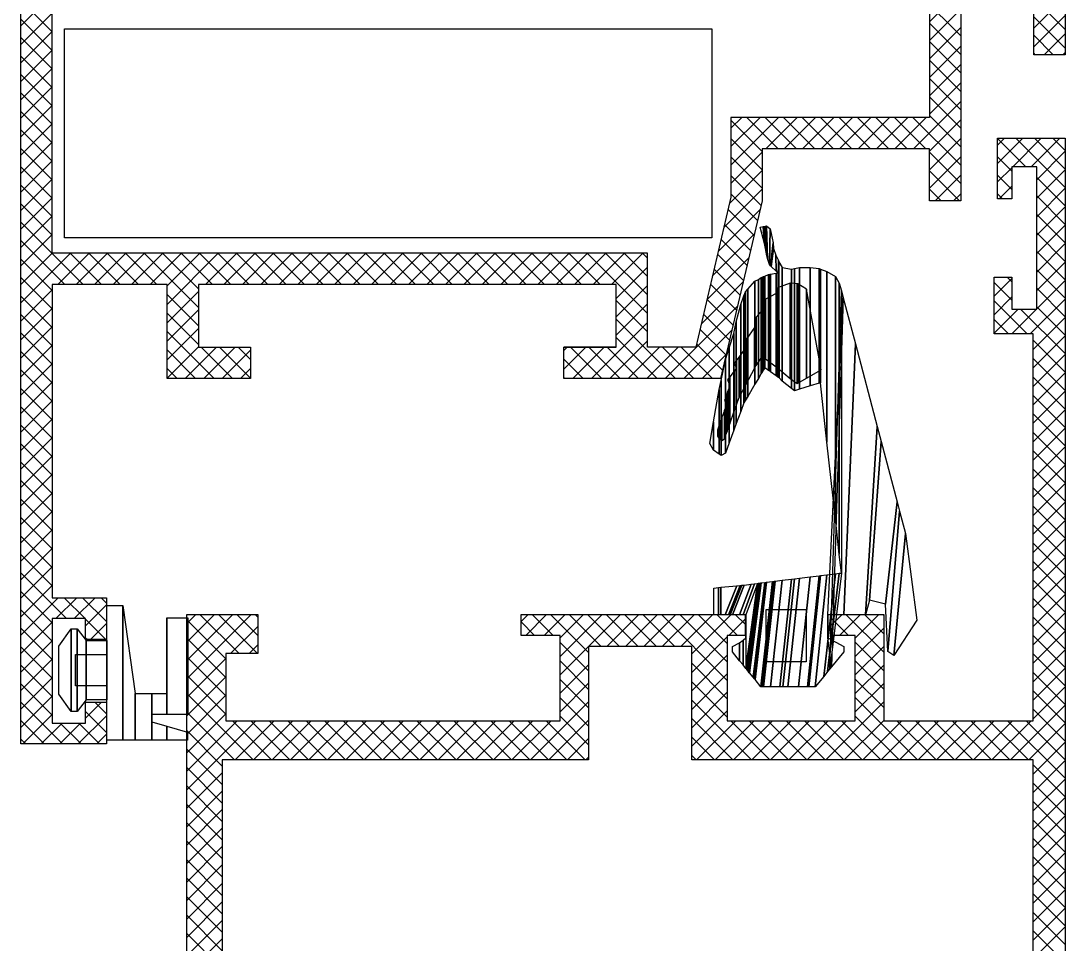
# Model space of a CAD drawing. Header units: millimetres. Extents: x 1398 to 1463.6, y 278.6 to 295.8.
# Drawn here: x 1461.28 to 1461.78, y 289.903 to 290.345 of the extents above; entities that cross this region are included whole.
import ezdxf

# ---------------------------------------------------------------- set-up
doc = ezdxf.new("R2010")
doc.units = ezdxf.units.MM
for name, color, linetype in [('HATCH', 9, 'Continuous'), ('JOINT', 3, 'Continuous'), ('PROFIL', 7, 'Continuous')]:
    doc.layers.add(name, color=color, linetype=linetype)
doc.styles.add('2', font='SCRIPTC.SHX', dxfattribs={"height": 0.2})
doc.styles.add('ROMANS', font='romans')

# ---------------------------------------------------------------- blocks, each defined once
blk = doc.blocks.new('2902000')
at = {"layer": 'JOINT', "color": 3, "linetype": 'Continuous'}
blk.add_3dface([(1.733, -3.494), (1.733, -1.594), (4.233, -1.594), (4.233, -3.494)], dxfattribs=at)
mesh = blk.add_polyface(dxfattribs=at)
corners = [(2.25, 3.705), (-1.91, 3.165), (3.933, 2.607), (-2.976, 2.883), (3.743, 2.325), (-3.426, 2.764), (1.475, 2.206), (-6.315, 2.001), (1.284, 1.444), (-7.027, 1.813), (1.985, 1.256), (-10.983, 0.769), (1.985, 0.211), (3.507, 0.211), (3.759, 0.211), (-13.184, 0.187), (1.985, -0.549), (3.09, -0.549), (4.473, -0.371), (-13.517, 0.099), (4.581, -0.458), (-0.012, 0.099), (-13.893, 0), (4.703, -0.558), (0, 0), (-0.911, 0), (-14.21, -0.188), (4.934, -0.746), (0.023, -0.188), (-2.612, -0.188), (5.433, -1.152), (0.073, -0.594), (-6.285, -0.594), (-14.443, -0.594), (5.433, -1.152), (0.073, -0.595), (-6.287, -0.595), (-14.443, -0.595), (5.433, -1.465), (0.111, -0.907), (-9.117, -0.907), (-14.564, -0.907), (5.433, -1.526), (0.119, -0.968), (-9.098, -0.968), (-14.588, -0.968), (5.433, -1.949), (0.171, -1.391), (-8.97, -1.391), (-14.646, -1.391), (5.433, -2.463), (0.234, -1.906), (-8.814, -1.906), (-14.646, -1.906), (5.433, -2.705), (0.264, -2.148), (-8.74, -2.148), (-14.596, -2.148), (5.433, -2.842), (0.28, -2.284), (-8.846, -2.284), (-14.567, -2.284), (5.433, -3.297), (0.336, -2.739), (-9.199, -2.739), (-14.645, -2.739), (5.433, -3.622), (0.376, -3.064), (-9.362, -2.885), (-14.907, -2.896), (5.433, -3.673), (0.383, -3.115), (-9.398, -2.936), (-14.383, -2.936), (-14.976, -2.914), (5.433, -3.758), (0.393, -3.2), (-9.458, -3.021), (-14.37, -3.021), (-14.474, -3.021), (-15.232, -3.043), (5.091, -4.036), (0.427, -3.478), (-9.654, -3.299), (-14.329, -3.299), (-14.687, -3.257), (-15.559, -3.143), (5.054, -4.067), (0.431, -3.509), (-9.676, -3.33), (-14.325, -3.33), (-14.72, -3.287), (-15.83, -3.173), (4.98, -4.127), (0.438, -3.569), (-9.718, -3.39), (-14.301, -3.39), (-14.785, -3.348), (-16.489, -3.308), (4.762, -4.304), (0.46, -3.747), (-9.844, -3.568), (-14.23, -3.568), (-15.067, -3.436), (-16.63, -3.485), (4.757, -4.309), (0.461, -3.751), (-9.837, -3.572), (-14.228, -3.572), (-15.071, -3.44), (-16.633, -3.489), (4.682, -4.369), (0.468, -3.811), (-9.735, -3.632), (-14.204, -3.632), (-15.202, -3.476), (-16.622, -3.55), (4.608, -4.43), (0.475, -3.872), (-9.633, -3.693), (-14.18, -3.693), (-15.55, -3.536), (-16.61, -3.61), (4.558, -4.471), (3.09, -4.471), (1.985, -4.471), (0.48, -3.913), (-9.564, -3.734), (-14.156, -3.734), (-15.785, -3.577), (-16.602, -3.651), (4.385, -4.611), (3.203, -4.611), (1.985, -4.611), (0.498, -4.053), (-9.328, -3.874), (-14.075, -3.874), (-16.575, -3.791), (4.183, -4.776), (3.335, -4.776), (1.985, -4.776), (0.518, -4.218), (-9.051, -4.039), (-13.98, -4.039), (3.759, -5.121), (3.507, -5.121), (1.985, -5.121), (0.56, -4.563), (-8.471, -4.384), (-13.603, -4.384), (1.985, -5.231), (0.574, -4.673), (-8.287, -4.494), (-13.483, -4.494), (1.985, -5.307), (0.583, -4.749), (-8.159, -4.57), (-13.28, -4.57), (1.985, -5.458), (0.602, -4.9), (-7.745, -4.721), (-12.877, -4.721), (1.985, -5.67), (0.671, -5.67), (-7.165, -4.933), (-12.038, -4.933), (1.985, -5.783), (0.685, -5.783), (-6.854, -5.046), (-11.477, -5.046), (1.985, -6.005), (0.712, -6.005), (-6.246, -5.268), (-10.793, -5.268), (-5.756, -5.447), (-10.243, -5.447), (-5.64, -5.659), (-9.23, -5.659), (-5.705, -5.75), (-8.796, -5.75), (-5.901, -6.022), (-7.25, -6.022), (-6.219, -6.203)]
mesh.append_faces([[corners[k] for k in face] for face in [(139, 138, 144, 145), (167, 166, 170, 171)]], dxfattribs={"vtx0": -1, "color": 3})
mesh.append_faces([[corners[k] for k in face] for face in [(0, 0, 2, 1), (1, 2, 4, 3), (3, 4, 6, 5), (5, 6, 8, 7), (7, 8, 10, 9), (9, 10, 12, 11), (11, 12, 16, 15), (15, 18, 20, 19), (19, 21, 25, 22), (21, 20, 23, 24), (22, 25, 29, 26), (24, 23, 27, 28), (26, 29, 32, 33), (28, 27, 30, 31), (33, 32, 36, 37), (31, 30, 34, 35), (37, 36, 40, 41), (35, 34, 38, 39), (41, 40, 44, 45), (39, 38, 42, 43), (45, 44, 48, 49), (43, 42, 46, 47), (49, 48, 52, 53), (47, 46, 50, 51), (53, 52, 56, 57), (51, 50, 54, 55), (57, 56, 60, 61), (55, 54, 58, 59), (61, 60, 64, 65), (59, 58, 62, 63), (65, 64, 68, 69), (63, 62, 66, 67), (69, 68, 72, 74), (67, 66, 70, 71), (74, 73, 79, 80), (73, 72, 77, 78), (71, 70, 75, 76), (80, 79, 85, 86), (78, 77, 83, 84), (76, 75, 81, 82), (86, 85, 91, 92), (84, 83, 89, 90), (82, 81, 87, 88), (92, 91, 97, 98), (90, 89, 95, 96), (88, 87, 93, 94), (98, 97, 103, 104), (96, 95, 101, 102), (94, 93, 99, 100), (104, 103, 109, 110), (102, 101, 107, 108), (100, 99, 105, 106), (110, 109, 115, 116), (108, 107, 113, 114), (106, 105, 111, 112), (116, 115, 121, 122), (114, 113, 119, 120), (112, 111, 117, 118), (122, 121, 129, 130), (120, 119, 127, 128), (118, 117, 123, 126), (130, 129, 137, 137), (128, 127, 135, 136), (126, 125, 133, 134), (124, 123, 131, 132), (136, 135, 142, 143), (134, 133, 140, 141), (132, 131, 138, 139), (143, 142, 148, 149), (141, 140, 146, 147), (149, 148, 152, 153), (147, 146, 150, 151), (153, 152, 156, 157), (151, 150, 154, 155), (157, 156, 160, 161), (155, 154, 158, 159), (161, 160, 164, 165), (159, 158, 162, 163), (165, 164, 168, 169), (163, 162, 166, 167), (169, 168, 172, 173), (173, 172, 174, 175), (175, 174, 176, 177), (177, 176, 178, 179), (179, 178, 180, 181), (181, 180, 182, 182)]], dxfattribs={"vtx0": -1, "vtx2": -1, "color": 3})
mesh.append_faces([[corners[k] for k in face] for face in [(16, 17), (125, 124)]], dxfattribs={"vtx1": -1, "color": 3})
mesh.append_faces([[corners[k] for k in face] for face in [(13, 14, 18, 17)]], dxfattribs={"vtx2": -1, "color": 3})
mesh = blk.add_polyface(dxfattribs=at)
corners = [(-9.747, -0.868), (-9.344, -1.563), (-13.597, -1.563), (-9.098, -1.987), (-13.857, -1.987), (-9.081, -2.017), (-13.861, -2.017), (-9.332, -2.349), (-13.899, -2.349), (-9.837, -2.957), (-13.663, -2.957), (-13.42, -2.957), (-9.883, -3.018), (-13.652, -3.018), (-13.39, -3.018), (-10.275, -3.537), (-13.13, -3.537), (-12.784, -3.537), (-10.294, -3.562), (-13.117, -3.562), (-12.93, -3.562), (-12.754, -3.562), (-10.294, -3.592), (-13.102, -3.592), (-12.719, -3.592), (-10.294, -3.744), (-12.543, -3.744), (-9.947, -3.986), (-12.262, -3.986), (-9.879, -4.021), (-12.22, -4.021), (-11.829, -4.021), (-9.799, -4.064), (-12.17, -4.064), (-11.768, -4.064), (-9.049, -4.463), (-11.195, -4.463), (-10.833, -4.463), (-9.022, -4.478), (-11.174, -4.478), (-10.813, -4.478), (-8.412, -4.802), (-10.363, -4.802), (-8.08, -4.92), (-10.2, -4.92), (-9.823, -4.92), (-7.758, -5.034), (-10.042, -5.034), (-9.679, -5.034), (-7.153, -5.248), (-9.407, -5.248), (-8.978, -5.248), (-6.872, -5.347), (-9.281, -5.347), (-8.692, -5.347), (-6.79, -5.376), (-8.609, -5.376), (-8.091, -5.376), (-6.467, -5.49), (-8.282, -5.49), (-7.805, -5.49), (-6.444, -5.498), (-7.784, -5.498), (-6.358, -5.618), (-7.483, -5.618), (-6.385, -5.675), (-7.34, -5.675), (-7.136, -5.74), (-6.415, -5.74), (-6.849, -5.831), (-6.56, -5.831)]
mesh.append_faces([[corners[k] for k in face] for face in [(68, 67, 69, 70)]], dxfattribs={"vtx0": -1, "color": 3})
mesh.append_faces([[corners[k] for k in face] for face in [(0, 0, 2, 1), (1, 2, 4, 3), (3, 4, 6, 5), (5, 6, 8, 7), (7, 8, 10, 9), (9, 11, 14, 12), (11, 10, 13, 13), (12, 14, 16, 15), (15, 17, 21, 18), (17, 16, 19, 20), (18, 21, 24, 22), (20, 19, 23, 23), (22, 24, 26, 25), (25, 26, 28, 27), (27, 28, 30, 29), (29, 31, 34, 32), (31, 30, 33, 33), (32, 34, 36, 35), (35, 37, 40, 38), (37, 36, 39, 39), (38, 40, 42, 41), (41, 42, 44, 43), (43, 45, 48, 46), (45, 44, 47, 47), (46, 48, 50, 49), (49, 51, 54, 52), (51, 50, 53, 53), (52, 54, 56, 55), (55, 57, 60, 58), (57, 56, 59, 59), (58, 60, 62, 61), (61, 62, 64, 63), (63, 64, 66, 65), (65, 66, 67, 68)]], dxfattribs={"vtx0": -1, "vtx2": -1, "color": 3})
blk = doc.blocks.new('*X10')
at = {"color": 0}
for p, q in [((8.647, 66.984), (10.946, 69.282)), ((10.884, 67.782), (9.384, 69.282)), ((11.767, 67.782), (10.267, 69.282)), ((10.33, 67.782), (11.83, 69.282)), ((12.147, 68.286), (11.151, 69.282)), ((12.147, 69.17), (12.035, 69.282)), ((11.214, 67.782), (12.147, 68.716)), ((12.097, 67.782), (12.147, 67.832)), ((11.464, 62.782), (8.647, 65.599)), ((10.58, 62.782), (8.647, 64.715)), ((8.647, 61.68), (11.249, 64.282)), ((10.633, 62.782), (12.133, 64.282)), ((12.348, 62.782), (10.848, 64.282)), ((11.517, 62.782), (13.017, 64.282)), ((13.232, 62.782), (11.732, 64.282)), ((12.401, 62.782), (13.901, 64.282)), ((14.116, 62.782), (12.616, 64.282)), ((13.285, 62.782), (14.785, 64.282)), ((15, 62.782), (13.5, 64.282)), ((14.168, 62.782), (15.668, 64.282)), ((16.647, 62.018), (14.384, 64.282)), ((15.052, 62.782), (16.552, 64.282)), ((15.147, 61.993), (17.436, 64.282)), ((16.767, 62.782), (15.267, 64.282)), ((17.651, 62.782), (16.151, 64.282)), ((16.82, 62.782), (18.32, 64.282)), ((18.535, 62.782), (17.035, 64.282)), ((17.704, 62.782), (19.147, 64.225)), ((19.147, 63.054), (17.919, 64.282)), ((19.147, 63.938), (18.803, 64.282)), ((18.588, 62.782), (19.147, 63.342)), ((16.647, 61.134), (15.147, 62.634)), ((15.147, 61.109), (16.647, 62.609)), ((16.647, 60.25), (15.147, 61.75)), ((15.147, 60.225), (16.647, 61.725)), ((16.647, 59.367), (15.147, 60.867)), ((15.147, 59.342), (16.647, 60.842)), ((16.647, 58.483), (15.147, 59.983)), ((15.147, 58.458), (16.647, 59.958)), ((16.647, 57.599), (15.147, 59.099)), ((15.147, 57.574), (16.647, 59.074)), ((16.647, 56.715), (15.147, 58.215)), ((15.147, 56.69), (16.647, 58.19)), ((16.647, 55.831), (15.147, 57.331)), ((15.147, 55.806), (16.647, 57.306)), ((16.647, 54.947), (15.147, 56.447)), ((15.147, 54.922), (16.647, 56.422)), ((17.429, 53.282), (15.147, 55.563)), ((15.147, 54.038), (16.647, 55.538)), ((16.545, 53.282), (15.147, 54.679)), ((15.275, 53.282), (16.775, 54.782)), ((16.159, 53.282), (17.659, 54.782)), ((18.313, 53.282), (16.813, 54.782)), ((17.043, 53.282), (18.543, 54.782)), ((19.265, 53.213), (17.696, 54.782)), ((17.927, 53.282), (19.373, 54.729)), ((20.421, 52.941), (18.58, 54.782)), ((18.811, 53.282), (20.089, 54.56)), ((21.577, 52.669), (19.562, 54.685)), ((19.557, 53.145), (20.805, 54.392)), ((20.273, 52.976), (21.52, 54.224)), ((22.733, 52.398), (20.717, 54.413)), ((20.988, 52.808), (22.236, 54.055)), ((23.888, 52.126), (21.873, 54.141)), ((15.661, 53.282), (15.147, 53.796)), ((21.704, 52.64), (22.951, 53.887)), ((22.419, 52.471), (23.667, 53.719)), ((25.044, 51.854), (23.029, 53.869)), ((23.135, 52.303), (24.382, 53.55)), ((27.647, 50.134), (24.185, 53.597)), ((23.85, 52.135), (25.098, 53.382)), ((24.566, 51.966), (25.813, 53.214)), ((25.281, 51.798), (26.529, 53.045)), ((27.647, 51.018), (25.341, 53.325)), ((27.647, 51.902), (26.497, 53.053)), ((25.997, 51.629), (27.244, 52.877)), ((26.147, 50.896), (27.647, 52.396)), ((26.147, 50.012), (27.647, 51.512)), ((24.801, 47.782), (27.647, 50.628)), ((27.647, 49.25), (26.147, 50.75)), ((25.685, 47.782), (27.647, 49.744)), ((27.647, 48.367), (26.147, 49.867)), ((21.647, 49.048), (21.882, 49.282)), ((21.647, 48.164), (22.766, 49.282)), ((21.647, 47.28), (23.649, 49.282)), ((21.647, 46.396), (24.533, 49.282)), ((23.147, 47.563), (21.647, 49.063)), ((23.813, 47.782), (22.313, 49.282)), ((24.696, 47.782), (23.196, 49.282)), ((23.917, 47.782), (25.417, 49.282)), ((25.58, 47.782), (24.08, 49.282)), ((27.647, 46.599), (24.964, 49.282)), ((27.647, 47.483), (25.848, 49.282)), ((26.147, 47.361), (27.647, 48.861)), ((23.147, 46.679), (21.647, 48.179)), ((26.147, 46.477), (27.647, 47.977)), ((23.147, 45.796), (21.647, 47.296)), ((21.647, 45.512), (23.147, 47.012)), ((27.647, 45.715), (26.147, 47.215)), ((26.147, 45.593), (27.647, 47.093)), ((23.147, 44.912), (21.647, 46.412)), ((21.647, 44.628), (23.147, 46.128)), ((27.196, 45.282), (26.147, 46.331)), ((26.72, 45.282), (27.647, 46.209)), ((23.147, 44.028), (21.647, 45.528)), ((21.647, 43.744), (23.147, 45.244)), ((26.313, 45.282), (26.147, 45.447)), ((27.604, 45.282), (27.647, 45.325)), ((23.147, 43.144), (21.647, 44.644)), ((21.647, 42.861), (23.147, 44.361)), ((23.147, 42.26), (21.647, 43.76)), ((21.647, 41.977), (23.147, 43.477)), ((23.147, 41.376), (21.647, 42.876)), ((21.647, 41.093), (23.147, 42.593)), ((23.147, 40.492), (21.647, 41.992)), ((21.647, 40.209), (23.147, 41.709)), ((23.147, 39.608), (21.647, 41.108)), ((21.647, 39.325), (23.147, 40.825)), ((23.147, 38.724), (21.647, 40.224)), ((21.647, 38.441), (23.147, 39.941)), ((23.147, 37.841), (21.647, 39.341)), ((21.647, 37.557), (23.147, 39.057)), ((23.147, 36.957), (21.647, 38.457)), ((21.647, 36.673), (23.147, 38.173)), ((23.147, 36.073), (21.647, 37.573)), ((21.647, 35.79), (23.147, 37.29)), ((23.147, 35.189), (21.647, 36.689)), ((21.647, 34.906), (23.147, 36.406)), ((23.147, 34.305), (21.647, 35.805)), ((21.647, 34.022), (23.147, 35.522)), ((23.147, 33.421), (21.647, 34.921)), ((21.647, 33.138), (23.147, 34.638)), ((23.147, 32.537), (21.647, 34.037)), ((21.647, 32.254), (23.147, 33.754)), ((23.147, 31.653), (21.647, 33.153)), ((21.647, 31.37), (23.147, 32.87)), ((23.147, 30.77), (21.647, 32.27)), ((21.647, 30.486), (23.147, 31.986)), ((23.147, 29.886), (21.647, 31.386)), ((21.647, 29.602), (23.147, 31.102)), ((23.147, 29.002), (21.647, 30.502)), ((21.647, 28.718), (23.147, 30.218)), ((26.147, 29.683), (26.747, 30.282)), ((26.147, 28.799), (27.63, 30.282)), ((27.647, 28.921), (26.286, 30.282)), ((27.647, 29.805), (27.17, 30.282)), ((23.147, 28.118), (21.647, 29.618)), ((27.647, 28.037), (26.147, 29.537)), ((21.647, 27.835), (23.147, 29.335)), ((26.147, 27.915), (27.647, 29.415)), ((24.099, 26.282), (21.647, 28.734)), ((25.398, 26.282), (27.647, 28.531)), ((27.647, 27.153), (26.147, 28.653)), ((21.647, 26.951), (23.147, 28.451)), ((23.215, 26.282), (21.647, 27.85)), ((21.647, 26.067), (23.363, 27.782)), ((21.647, 25.183), (24.247, 27.782)), ((24.983, 26.282), (23.483, 27.782)), ((23.63, 26.282), (25.13, 27.782)), ((25.867, 26.282), (24.367, 27.782)), ((24.514, 26.282), (26.014, 27.782)), ((26.751, 26.282), (25.251, 27.782)), ((27.635, 26.282), (26.135, 27.782)), ((26.282, 26.282), (27.647, 27.647)), ((23.147, 25.466), (21.647, 26.966)), ((27.166, 26.282), (27.647, 26.763)), ((23.147, 24.582), (21.647, 26.082)), ((21.647, 24.299), (23.147, 25.799)), ((23.147, 23.698), (21.647, 25.198)), ((21.647, 23.415), (23.147, 24.915)), ((23.147, 22.815), (21.647, 24.315)), ((21.647, 22.531), (23.147, 24.031)), ((23.147, 21.931), (21.647, 23.431)), ((21.647, 21.647), (23.147, 23.147)), ((38.147, 23.121), (38.408, 23.382)), ((38.147, 22.237), (39.292, 23.382)), ((39.49, 22.382), (38.49, 23.382)), ((39.176, 22.382), (40.147, 23.354)), ((40.147, 22.608), (39.374, 23.382)), ((43.147, 22.818), (43.711, 23.382)), ((43.909, 22.382), (43.147, 23.144)), ((43.595, 22.382), (44.595, 23.382)), ((45.147, 22.028), (43.793, 23.382)), ((44.147, 22.05), (45.147, 23.05)), ((45.147, 22.912), (44.677, 23.382)), ((23.147, 21.047), (21.647, 22.547)), ((39.147, 21.841), (38.147, 22.841)), ((20.166, 19.282), (23.147, 22.263)), ((38.147, 21.354), (39.147, 22.354)), ((40.06, 22.382), (40.147, 22.47)), ((44.147, 21.166), (45.147, 22.166)), ((45.147, 21.144), (44.147, 22.144)), ((24.028, 19.282), (21.647, 21.663)), ((39.147, 20.957), (38.147, 21.957)), ((10.77, 19.282), (8.647, 21.405)), ((21.05, 19.282), (23.147, 21.38)), ((36.96, 19.282), (39.147, 21.47)), ((39.938, 19.282), (38.147, 21.073)), ((43.147, 19.282), (45.147, 21.283)), ((45.147, 20.26), (44.147, 21.26)), ((9.559, 19.282), (11.059, 20.782)), ((11.654, 19.282), (10.154, 20.782)), ((10.443, 19.282), (11.943, 20.782)), ((12.538, 19.282), (11.038, 20.782)), ((11.327, 19.282), (12.827, 20.782)), ((13.422, 19.282), (11.922, 20.782)), ((12.211, 19.282), (13.711, 20.782)), ((14.306, 19.282), (12.806, 20.782)), ((13.095, 19.282), (14.595, 20.782)), ((15.189, 19.282), (13.689, 20.782)), ((13.979, 19.282), (15.479, 20.782)), ((16.073, 19.282), (14.573, 20.782)), ((14.863, 19.282), (16.363, 20.782)), ((16.957, 19.282), (15.457, 20.782)), ((15.747, 19.282), (17.247, 20.782)), ((17.841, 19.282), (16.341, 20.782)), ((16.63, 19.282), (18.13, 20.782)), ((18.725, 19.282), (17.225, 20.782)), ((17.514, 19.282), (19.014, 20.782)), ((19.609, 19.282), (18.109, 20.782)), ((18.398, 19.282), (19.898, 20.782)), ((20.493, 19.282), (18.993, 20.782)), ((19.282, 19.282), (20.782, 20.782)), ((21.377, 19.282), (19.877, 20.782)), ((22.26, 19.282), (20.76, 20.782)), ((23.144, 19.282), (21.644, 20.782)), ((21.934, 19.282), (23.434, 20.782)), ((22.818, 19.282), (24.318, 20.782)), ((24.912, 19.282), (23.412, 20.782)), ((23.701, 19.282), (25.201, 20.782)), ((25.796, 19.282), (24.296, 20.782)), ((24.585, 19.282), (26.085, 20.782)), ((26.68, 19.282), (25.18, 20.782)), ((25.469, 19.282), (26.969, 20.782)), ((27.564, 19.282), (26.064, 20.782)), ((26.353, 19.282), (27.853, 20.782)), ((28.448, 19.282), (26.948, 20.782)), ((27.237, 19.282), (28.737, 20.782)), ((29.332, 19.282), (27.832, 20.782)), ((28.121, 19.282), (29.621, 20.782)), ((30.215, 19.282), (28.715, 20.782)), ((29.005, 19.282), (30.505, 20.782)), ((31.099, 19.282), (29.599, 20.782)), ((29.889, 19.282), (31.389, 20.782)), ((31.983, 19.282), (30.483, 20.782)), ((30.773, 19.282), (32.273, 20.782)), ((32.867, 19.282), (31.367, 20.782)), ((31.656, 19.282), (33.156, 20.782)), ((33.751, 19.282), (32.251, 20.782)), ((32.54, 19.282), (34.04, 20.782)), ((34.635, 19.282), (33.135, 20.782)), ((33.424, 19.282), (34.924, 20.782)), ((35.519, 19.282), (34.019, 20.782)), ((34.308, 19.282), (35.808, 20.782)), ((36.403, 19.282), (34.903, 20.782)), ((35.192, 19.282), (36.692, 20.782)), ((37.286, 19.282), (35.786, 20.782)), ((36.076, 19.282), (37.576, 20.782)), ((38.17, 19.282), (36.67, 20.782)), ((39.054, 19.282), (37.554, 20.782)), ((37.844, 19.282), (39.344, 20.782)), ((38.727, 19.282), (40.227, 20.782)), ((40.822, 19.282), (39.322, 20.782)), ((39.611, 19.282), (41.111, 20.782)), ((41.706, 19.282), (40.206, 20.782)), ((40.495, 19.282), (41.995, 20.782)), ((42.59, 19.282), (41.09, 20.782)), ((41.379, 19.282), (42.879, 20.782)), ((43.474, 19.282), (41.974, 20.782)), ((42.263, 19.282), (43.763, 20.782)), ((44.358, 19.282), (42.858, 20.782)), ((45.147, 19.376), (43.741, 20.782)), ((44.031, 19.282), (45.147, 20.399)), ((44.915, 19.282), (45.147, 19.515))]:
    blk.add_line(p, q, dxfattribs=at)
blk = doc.blocks.new('8060000')
for points in [[(-18.767, 28.5), (-18.767, 26), (-18.767, 28.5), (-21.767, 28.5), (-21.767, 8.5), (-18.767, 8.5), (-18.767, 11), (-17.267, 11), (-17.267, 7), (-21.767, 7), (-21.767, 1.5), (-6.767, 1.5), (-6.767, 4.1), (-4.767, 4.1), (-4.767, 3.1), (-5.767, 3.1), (-5.767, 1.5), (-0.767, 1.5), (-0.767, 3.1), (-1.767, 3.1), (-1.767, 4.1), (0.233, 4.1), (0.233, 0), (-40.567, 0)], [(-63.767, 50), (-32.767, 50), (-32.767, 48.5), (-34.767, 48.5)], [(-34.767, 45), (-25.767, 45), (-25.767, 43.5), (-28.267, 43.5), (-28.267, 35.5), (-25.767, 35.5), (-17.267, 33.5), (-17.267, 26), (-18.767, 26)]]:
    blk.add_lwpolyline(points)
blk.add_lwpolyline([(-23.267, 1.5), (-34.767, 1.5), (-34.767, 43.5), (-29.767, 43.5), (-29.767, 34), (-25.941, 34), (-18.767, 32.312), (-18.767, 30), (-23.267, 30)], close=True)
at = {"layer": 'HATCH'}
blk.add_blockref('*X10', (-44.915, -19.282), dxfattribs=at)
blk = doc.blocks.new('*X26')
at = {"color": 0}
for p, q in [((52.306, 40.816), (54.009, 42.518)), ((54.009, 40.567), (52.306, 42.269)), ((13.483, 40.434), (11.95, 41.966)), ((11.95, 40.235), (13.483, 41.767)), ((52.306, 39.932), (54.009, 41.635)), ((13.483, 39.55), (11.95, 41.083)), ((54.009, 39.683), (52.306, 41.385)), ((11.95, 39.351), (13.483, 40.883)), ((52.306, 39.048), (54.009, 40.751)), ((54.009, 38.799), (52.306, 40.502)), ((13.483, 38.666), (11.95, 40.199)), ((11.95, 38.467), (13.483, 39.999)), ((52.306, 38.164), (54.009, 39.867)), ((54.009, 37.915), (52.306, 39.618)), ((13.483, 37.782), (11.95, 39.315)), ((11.95, 37.583), (13.483, 39.116)), ((52.306, 37.28), (54.009, 38.983)), ((54.009, 37.031), (52.306, 38.734)), ((13.483, 36.898), (11.95, 38.431)), ((11.95, 36.699), (13.483, 38.232)), ((52.306, 36.396), (54.009, 38.099)), ((13.483, 36.015), (11.95, 37.547)), ((54.009, 36.147), (52.306, 37.85)), ((11.95, 35.815), (13.483, 37.348)), ((52.306, 35.512), (54.009, 37.215)), ((13.483, 35.131), (11.95, 36.663)), ((54.009, 35.263), (52.306, 36.966)), ((11.95, 34.931), (13.483, 36.464)), ((52.306, 34.629), (54.009, 36.331)), ((54.009, 34.379), (52.306, 36.082)), ((13.483, 34.247), (11.95, 35.779)), ((11.95, 34.048), (13.483, 35.58)), ((52.306, 33.745), (54.009, 35.447)), ((54.009, 33.496), (52.306, 35.198)), ((13.483, 33.363), (11.95, 34.895)), ((11.95, 33.164), (13.483, 34.696)), ((52.306, 32.861), (54.009, 34.564)), ((13.483, 32.479), (11.95, 34.011)), ((54.009, 32.612), (52.306, 34.314)), ((11.95, 32.28), (13.483, 33.812)), ((50.705, 30.375), (54.009, 33.68)), ((14.703, 30.375), (11.95, 33.128)), ((54.009, 31.728), (52.306, 33.431)), ((11.95, 31.396), (13.483, 32.928)), ((51.588, 30.375), (54.009, 32.796)), ((54.009, 30.844), (52.306, 32.547)), ((11.95, 29.628), (14.572, 32.25)), ((11.95, 30.512), (13.688, 32.25)), ((13.819, 30.375), (11.95, 32.244)), ((13.582, 30.375), (15.456, 32.25)), ((15.587, 30.375), (13.712, 32.25)), ((14.465, 30.375), (16.34, 32.25)), ((16.471, 30.375), (14.596, 32.25)), ((15.349, 30.375), (17.224, 32.25)), ((17.354, 30.375), (15.48, 32.25)), ((16.233, 30.375), (18.108, 32.25)), ((18.238, 30.375), (16.364, 32.25)), ((17.117, 30.375), (18.991, 32.25)), ((19.122, 30.375), (17.248, 32.25)), ((18.001, 30.375), (19.875, 32.25)), ((20.006, 30.375), (18.132, 32.25)), ((18.885, 30.375), (20.759, 32.25)), ((21.997, 29.268), (19.016, 32.25)), ((19.769, 30.375), (21.643, 32.25)), ((21.997, 30.152), (19.899, 32.25)), ((20.635, 29.473), (23.411, 32.25)), ((20.635, 30.357), (22.527, 32.25)), ((22.658, 30.375), (20.783, 32.25)), ((23.542, 30.375), (21.667, 32.25)), ((22.42, 30.375), (24.295, 32.25)), ((24.425, 30.375), (22.551, 32.25)), ((23.304, 30.375), (25.179, 32.25)), ((25.309, 30.375), (23.435, 32.25)), ((24.188, 30.375), (26.063, 32.25)), ((26.193, 30.375), (24.319, 32.25)), ((25.072, 30.375), (26.946, 32.25)), ((27.077, 30.375), (25.203, 32.25)), ((25.956, 30.375), (27.83, 32.25)), ((27.961, 30.375), (26.087, 32.25)), ((26.84, 30.375), (28.714, 32.25)), ((29.83, 29.391), (26.97, 32.25)), ((27.724, 30.375), (29.598, 32.25)), ((29.83, 30.275), (27.854, 32.25)), ((29.83, 31.158), (28.738, 32.25)), ((29.83, 32.042), (29.622, 32.25)), ((34.768, 32.116), (34.901, 32.25)), ((34.768, 31.232), (35.785, 32.25)), ((34.768, 30.348), (36.669, 32.25)), ((34.768, 29.464), (37.553, 32.25)), ((36.8, 30.375), (34.925, 32.25)), ((37.684, 30.375), (35.809, 32.25)), ((36.562, 30.375), (38.437, 32.25)), ((38.568, 30.375), (36.693, 32.25)), ((37.446, 30.375), (39.321, 32.25)), ((39.452, 30.375), (37.577, 32.25)), ((38.33, 30.375), (40.205, 32.25)), ((40.335, 30.375), (38.461, 32.25)), ((39.214, 30.375), (41.089, 32.25)), ((41.219, 30.375), (39.345, 32.25)), ((40.098, 30.375), (41.972, 32.25)), ((42.103, 30.375), (40.229, 32.25)), ((40.982, 30.375), (42.856, 32.25)), ((42.987, 30.375), (41.113, 32.25)), ((41.866, 30.375), (43.74, 32.25)), ((43.871, 30.375), (41.996, 32.25)), ((42.75, 30.375), (44.624, 32.25)), ((44.755, 30.375), (42.88, 32.25)), ((43.634, 30.375), (45.508, 32.25)), ((45.639, 30.375), (43.764, 32.25)), ((44.517, 30.375), (46.392, 32.25)), ((46.523, 30.375), (44.648, 32.25)), ((45.401, 30.375), (47.276, 32.25)), ((47.406, 30.375), (45.532, 32.25)), ((46.285, 30.375), (48.16, 32.25)), ((48.29, 30.375), (46.416, 32.25)), ((47.169, 30.375), (49.044, 32.25)), ((49.174, 30.375), (47.3, 32.25)), ((48.053, 30.375), (49.927, 32.25)), ((50.058, 30.375), (48.184, 32.25)), ((48.937, 30.375), (50.811, 32.25)), ((50.942, 30.375), (49.068, 32.25)), ((49.821, 30.375), (51.695, 32.25)), ((51.826, 30.375), (49.951, 32.25)), ((54.009, 29.076), (50.835, 32.25)), ((54.009, 29.96), (51.719, 32.25)), ((28.127, 29.895), (29.83, 31.597)), ((36.13, 30.161), (34.768, 31.524)), ((52.136, 30.039), (54.009, 31.912)), ((13.483, 29.827), (11.95, 31.36)), ((52.136, 29.155), (54.009, 31.028)), ((28.127, 29.011), (29.83, 30.713)), ((36.13, 29.278), (34.768, 30.64)), ((13.483, 28.943), (11.95, 30.476)), ((11.95, 28.744), (13.483, 30.277)), ((29.83, 28.507), (28.127, 30.21)), ((52.136, 28.271), (54.009, 30.144)), ((54.009, 28.192), (52.136, 30.065)), ((13.483, 28.06), (11.95, 29.592)), ((20.635, 28.59), (21.997, 29.952)), ((21.997, 28.385), (20.635, 29.747)), ((28.127, 28.127), (29.83, 29.83)), ((34.768, 28.58), (36.13, 29.943)), ((36.13, 28.394), (34.768, 29.756)), ((11.95, 27.86), (13.483, 29.393)), ((20.635, 27.706), (21.997, 29.068)), ((29.83, 27.623), (28.127, 29.326)), ((34.768, 27.697), (36.13, 29.059)), ((52.136, 27.387), (54.009, 29.26)), ((54.009, 27.308), (52.136, 29.181)), ((13.483, 27.176), (11.95, 28.708)), ((11.95, 26.976), (13.483, 28.509)), ((21.997, 27.501), (20.635, 28.863)), ((28.127, 27.243), (29.83, 28.946)), ((36.13, 27.51), (34.768, 28.872)), ((20.635, 26.822), (21.997, 28.184)), ((31.282, 25.286), (28.127, 28.442)), ((28.127, 26.359), (29.83, 28.062)), ((33.241, 25.286), (36.13, 28.175)), ((50.919, 25.286), (54.009, 28.376)), ((54.009, 26.424), (52.136, 28.298)), ((13.483, 26.292), (11.95, 27.824)), ((11.95, 26.093), (13.483, 27.625)), ((21.997, 26.617), (20.635, 27.979)), ((30.399, 25.286), (28.127, 27.558)), ((36.13, 26.626), (34.768, 27.988)), ((20.635, 25.938), (21.997, 27.3)), ((22.444, 25.286), (20.635, 27.095)), ((27.938, 25.286), (29.83, 27.178)), ((34.125, 25.286), (36.13, 27.291)), ((36.586, 25.286), (34.768, 27.104)), ((50.603, 26.739), (51.025, 27.16)), ((50.603, 25.855), (51.909, 27.16)), ((52.496, 25.286), (50.621, 27.16)), ((53.38, 25.286), (51.505, 27.16)), ((51.803, 25.286), (54.009, 27.492)), ((54.009, 25.541), (52.136, 27.414)), ((13.483, 25.408), (11.95, 26.94)), ((11.95, 25.209), (13.483, 26.741)), ((29.515, 25.286), (28.127, 26.674)), ((28.822, 25.286), (30.355, 26.82)), ((29.705, 25.286), (31.239, 26.82)), ((30.589, 25.286), (32.123, 26.82)), ((32.166, 25.286), (30.633, 26.82)), ((31.473, 25.286), (33.007, 26.82)), ((33.05, 25.286), (31.517, 26.82)), ((32.357, 25.286), (33.891, 26.82)), ((33.934, 25.286), (32.401, 26.82)), ((34.818, 25.286), (33.284, 26.82)), ((35.702, 25.286), (34.168, 26.82)), ((52.686, 25.286), (54.009, 26.609)), ((13.483, 24.524), (11.95, 26.057)), ((21.56, 25.286), (20.635, 26.211)), ((20.867, 25.286), (21.997, 26.416)), ((21.751, 25.286), (22.751, 26.286)), ((23.165, 25.448), (22.328, 26.286)), ((27.275, 25.508), (28.054, 26.286)), ((28.631, 25.286), (27.631, 26.286)), ((35.009, 25.286), (36.13, 26.407)), ((35.893, 25.286), (36.893, 26.286)), ((37.47, 25.286), (36.47, 26.286)), ((36.777, 25.286), (37.777, 26.286)), ((38.003, 25.637), (37.354, 26.286)), ((51.612, 25.286), (50.603, 26.294)), ((11.95, 24.325), (13.483, 25.857)), ((22.634, 25.286), (23.165, 25.817)), ((27.747, 25.286), (27.275, 25.758)), ((37.66, 25.286), (38.003, 25.629)), ((53.57, 25.286), (54.009, 25.725)), ((13.483, 23.64), (11.95, 25.173)), ((20.676, 25.286), (20.635, 25.327)), ((50.728, 25.286), (50.603, 25.411)), ((11.95, 23.441), (13.483, 24.973)), ((13.483, 22.756), (11.95, 24.289)), ((11.95, 22.557), (13.483, 24.09)), ((13.483, 21.872), (11.95, 23.405)), ((11.95, 21.673), (13.483, 23.206)), ((13.483, 20.989), (11.95, 22.521)), ((11.95, 20.789), (13.483, 22.322)), ((13.483, 20.105), (11.95, 21.637)), ((11.95, 19.905), (13.483, 21.438)), ((13.483, 19.221), (11.95, 20.753)), ((11.95, 19.022), (13.483, 20.554)), ((13.483, 18.337), (11.95, 19.869)), ((11.95, 18.138), (13.483, 19.67)), ((13.483, 17.453), (11.95, 18.985)), ((11.95, 17.254), (13.483, 18.786)), ((13.483, 16.569), (11.95, 18.102)), ((11.95, 16.37), (13.483, 17.902)), ((13.483, 15.685), (11.95, 17.218)), ((11.95, 15.486), (13.483, 17.018)), ((13.483, 14.801), (11.95, 16.334)), ((11.95, 14.602), (13.483, 16.135)), ((13.483, 13.917), (11.95, 15.45)), ((11.95, 13.718), (13.483, 15.251)), ((13.483, 13.034), (11.95, 14.566)), ((11.95, 12.834), (13.483, 14.367)), ((13.483, 12.15), (11.95, 13.682)), ((11.95, 11.95), (13.483, 13.483)), ((14.083, 10.665), (11.95, 12.798)), ((11.95, 11.067), (13.483, 12.599)), ((13.313, 10.552), (11.95, 11.914)), ((11.95, 10.183), (13.626, 11.858)), ((13.317, 10.665), (14.51, 11.858)), ((15.356, 10.277), (13.774, 11.858)), ((14.201, 10.665), (15.356, 11.82)), ((15.356, 11.161), (14.658, 11.858)), ((13.313, 9.668), (11.95, 11.031)), ((11.95, 9.299), (13.313, 10.661)), ((14.505, 10.085), (15.356, 10.937)), ((13.313, 8.784), (11.95, 10.147)), ((15.356, 9.393), (14.505, 10.244)), ((14.505, 9.201), (15.356, 10.053)), ((11.95, 8.415), (13.313, 9.777)), ((13.313, 7.901), (11.95, 9.263)), ((14.733, 9.132), (14.505, 9.36)), ((15.319, 9.132), (15.356, 9.169)), ((11.95, 7.531), (13.313, 8.893)), ((13.313, 7.017), (11.95, 8.379)), ((11.95, 6.647), (13.313, 8.009)), ((13.313, 6.133), (11.95, 7.495)), ((11.95, 5.763), (13.313, 7.125)), ((13.313, 5.249), (11.95, 6.611)), ((11.95, 4.879), (13.313, 6.242)), ((13.313, 4.365), (11.95, 5.727)), ((11.95, 3.995), (13.313, 5.358)), ((14.505, 4.782), (15.106, 5.383)), ((15.186, 5.144), (14.946, 5.383)), ((14.308, 2.486), (11.95, 4.843)), ((15.186, 4.26), (14.505, 4.941)), ((14.505, 3.898), (15.186, 4.579)), ((11.95, 3.112), (13.313, 4.474)), ((15.186, 3.376), (14.505, 4.057)), ((13.424, 2.486), (11.95, 3.959)), ((12.209, 2.486), (13.572, 3.849)), ((13.093, 2.486), (14.456, 3.849)), ((15.186, 2.492), (13.828, 3.849)), ((13.977, 2.486), (15.186, 3.695)), ((12.54, 2.486), (11.95, 3.076)), ((14.86, 2.486), (15.186, 2.811))]:
    blk.add_line(p, q, dxfattribs=at)
blk = doc.blocks.new('8081000')
at = {"layer": 'PROFIL'}
blk.add_lwpolyline([(54.009, 53.686), (54.009, 25.286), (50.603, 25.286), (50.603, 27.16), (52.136, 27.16), (52.136, 30.375), (36.13, 30.375), (36.13, 26.286), (38.003, 26.286), (38.003, 25.286), (27.275, 25.286), (27.275, 26.286), (28.127, 26.286), (28.127, 30.375), (21.997, 30.375), (21.997, 26.286), (23.165, 26.286), (23.165, 25.286), (20.635, 25.286), (20.635, 30.375), (13.483, 30.375), (13.483, 11.858), (15.356, 11.858), (15.356, 9.132), (14.505, 9.132), (14.505, 10.665), (13.313, 10.665), (13.313, 3.849), (14.505, 3.849), (14.505, 5.383), (15.186, 5.383), (15.186, 2.486), (11.95, 2.486), (11.95, 76.486)], dxfattribs=at)
blk.add_lwpolyline([(13.483, 46.722), (13.483, 32.25), (29.83, 32.25), (29.83, 26.82), (34.768, 26.82), (34.768, 32.25), (52.306, 32.25), (52.306, 46.722), (34.768, 46.722), (34.768, 52.152), (29.83, 52.152), (29.83, 46.722)], close=True, dxfattribs=at)
at = {"layer": 'HATCH'}
blk.add_blockref('*X26', (0, 0), dxfattribs=at)
blk = doc.blocks.new('2343000')
at = {"color": 3, "linetype": 'Continuous', "const_width": 0.5}
blk.add_lwpolyline([(0, 0), (0, 0)], dxfattribs=at)
at = {"layer": 'JOINT', "color": 3, "linetype": 'Continuous'}
blk.add_3dface([(6.128, 5.696), (4.628, 5.696), (4.628, 7.196), (6.128, 7.196)], dxfattribs=at)
mesh = blk.add_polyface(dxfattribs=at)
corners = [(7.89, 1.824), (3.262, 1.824), (7.89, 1.843), (3.262, 1.843), (2.42, 1.843), (2.028, 1.843), (7.89, 2.824), (3.262, 2.824), (2.701, 2.824), (2.028, 2.824), (3.262, 2.83), (2.703, 2.83), (2.028, 2.83), (4.26, 2.83), (3.262, 3.541), (2.907, 3.541), (2.028, 3.541), (4.26, 3.541), (2.028, 4.351), (4.26, 4.351), (2.028, 4.944), (8.478, 4.944), (2.028, 5.696), (3.953, 5.696), (6.803, 5.696), (8.478, 5.696), (3.953, 6.696), (6.803, 6.696), (3.396, 7.127), (7.359, 7.127), (3.396, 7.414), (7.359, 7.414), (4.228, 7.996), (6.528, 7.996)]
mesh.append_faces([[corners[k] for k in face] for face in [(21, 20, 22, 25), (31, 30, 32, 33)]], dxfattribs={"vtx0": -1, "color": 3})
mesh.append_faces([[corners[k] for k in face] for face in [(2, 3, 7, 6), (6, 7, 10, 13), (8, 9, 12, 11), (13, 10, 14, 17), (11, 12, 16, 15), (17, 16, 18, 19), (19, 18, 20, 21), (24, 23, 26, 27), (27, 26, 28, 29), (29, 28, 30, 31)]], dxfattribs={"vtx0": -1, "vtx2": -1, "color": 3})
mesh.append_faces([[corners[k] for k in face] for face in [(14, 15)]], dxfattribs={"vtx1": -1, "color": 3})
mesh.append_faces([[corners[k] for k in face] for face in [(0, 1, 3, 2), (4, 5, 9, 8)]], dxfattribs={"vtx2": -1, "color": 3})
blk = doc.blocks.new('2562000')
blk.add_lwpolyline([(-10, -31), (-10, 0), (0, 0), (0, -31)], close=True)
blk = doc.blocks.new('A$C03A07C7F')
at = {"xscale": 0.5, "yscale": 0.5, "zscale": 0.5}
for name, p, rotation in [('8060000', (3166.452, 287.044), 270), ('2562000', (3182.994, 299.048), 270), ('8081000', (3197.428, 302.671), 180), ('2902000', (3186.046, 291.013), 270), ('2343000', (3171.361, 286.004), 90)]:
    blk.add_blockref(name, p, dxfattribs=dict(at, rotation=rotation))
for tag, p, style in [('ROSY', (683.087, 26.495), '2'), ('30/10/02', (715.706, 16.31), 'ROMANS'), ('ROSY', (1513.839, 14.827), '2'), ('ROSY', (2354.851, 14.827), '2'), ('ROSY', (3194.181, 14.827), '2'), ('30/10/02', (1546.458, 4.642), 'ROMANS'), ('30/10/02', (2387.471, 4.642), 'ROMANS'), ('30/10/02', (3226.8, 4.642), 'ROMANS')]:
    blk.add_attdef(tag, p, '', height=2.88, dxfattribs=dict(style=style))

msp = doc.modelspace()

# ---------------------------------------------------------------- block references
at = {"xscale": 0.01999999999999991, "yscale": 0.01999999999999991, "zscale": 0.01999999999999991}
msp.add_blockref('A$C03A07C7F', (1397.95049, 284.25982), dxfattribs=at)

doc.saveas('drawing.dxf')
